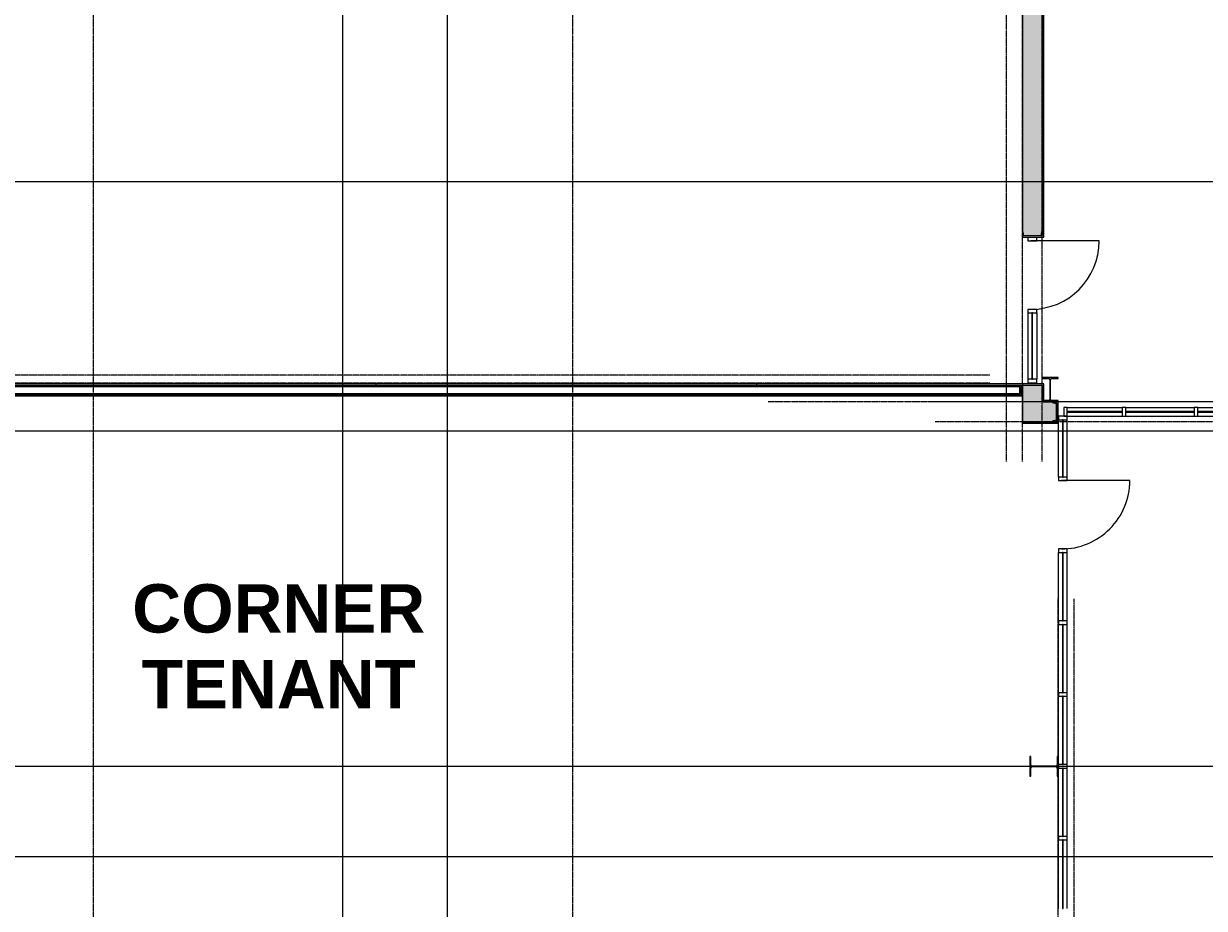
# Model space of a CAD drawing. Header units: inches. Extents: x 25369 to 33163, y -23509 to -20274.
# Drawn here: x 28210 to 28804, y -22615 to -22169 of the extents above; entities that cross this region are included whole.
import ezdxf

# ---------------------------------------------------------------- set-up
doc = ezdxf.new("R2010")
doc.units = ezdxf.units.IN
doc.header["$MEASUREMENT"] = 0
doc.linetypes.add('Grid Line 1_2_', pattern=[0.875, 0.5, -0.125, 0.125, -0.125])
for name, color, linetype, lineweight in [('A-DOOR', 31, 'Continuous', 13), ('A-GLAZ-CURT', 52, 'Continuous', 13), ('A-GLAZ-CWMG', 51, 'Continuous', 13), ('A-WALL', 113, 'Continuous', 13), ('A-WALL-PATT', 111, 'Continuous', 25), ('G-ANNO-SYMB', 111, 'Continuous', 9), ('I-WALL', 2, 'Continuous', 13), ('M-AREA-IDEN', 171, 'Continuous', 9), ('S-COLS', 52, 'Continuous', 13), ('S-GRID', 1, 'Continuous', 9)]:
    doc.layers.add(name, color=color, linetype=linetype, lineweight=lineweight)
doc.styles.add('Arial_B', font='arialbd.ttf', dxfattribs={"height": 24.354149})
pattern_1 = [(161.57, (5932.064, 0.96), (-7.6802237, -0.0009796), [0, -54.643, 6.067, 0]), (18.43, (5930.144, 0.96), (-7.6802237, 0.0009796), [0, -54.643, 6.067, 0]), (108.43, (5932.064, 0.96), (3.8382953, -19.20136532), [18.211, -42.499]), (71.57, (5930.144, 0.96), (3.8382953, 19.20136532), [18.211, -42.499])]
pattern_2 = [(45, (5931.104, 0), (-19.00703, 19.00703), []), (45, (5931.104, 28.8), (-19.00703, 19.00703), [])]
pattern_3 = [(0, (5931.104, 0), (61.44, 15.36), [2.534, -43.546, 2.534, -43.546, -245.76]), (0, (5931.104, 0), (61.44, 15.36), [-92.16, 2.534, -89.626, 2.534, -43.546, -107.52]), (0, (5931.104, 0), (61.44, 15.36), [-230.4, 2.534, -28.186, 2.534, -74.266]), (120, (5954.144, 7.68), (-44.02215, 45.528601), [2.534, -43.546, 2.534, -43.546, -245.76]), (120, (5954.144, 7.68), (-44.02215, 45.528601), [-92.16, 2.534, -89.626, 2.534, -43.546, -107.52]), (120, (5954.144, 7.68), (-44.02215, 45.528601), [-230.4, 2.534, -28.186, 2.534, -74.266]), (240, (5961.824, 38.4), (-17.41785, -60.888601), [2.534, -43.546, 2.534, -43.546, -245.76]), (240, (5961.824, 38.4), (-17.41785, -60.888601), [-92.16, 2.534, -89.626, 2.534, -43.546, -107.52]), (240, (5961.824, 38.4), (-17.41785, -60.888601), [-230.4, 2.534, -28.186, 2.534, -74.266])]

# ---------------------------------------------------------------- blocks, each defined once
blk = doc.blocks.new('System Panel - Interior Glazing-1220293-Overall Floor Plan')
at = {"layer": 'A-GLAZ-CURT', "color": 7}
for p, q in [((17.21875, -0.5625), (-17.21875, -0.5625)), ((-17.21875, -0.5625), (-17.21875, -0.9375)), ((-17.21875, -0.9375), (17.21875, -0.9375)), ((17.21875, -0.9375), (17.21875, -0.5625))]:
    blk.add_line(p, q, dxfattribs=at)
blk = doc.blocks.new('System Panel - Interior Glazing-1316041-Overall Floor Plan')
at = {"layer": 'A-GLAZ-CURT', "color": 7}
for p, q in [((13.84375, -0.5625), (-13.84375, -0.5625)), ((-13.84375, -0.5625), (-13.84375, -0.9375)), ((-13.84375, -0.9375), (13.84375, -0.9375)), ((13.84375, -0.9375), (13.84375, -0.5625))]:
    blk.add_line(p, q, dxfattribs=at)
blk = doc.blocks.new('Rectangular Mullion - Interior 1_75_ x 4_5_-1179494-Overall Floor Plan')
at = {"layer": 'A-GLAZ-CWMG', "color": 43, "lineweight": 9}
for p, q in [((24570.45, -22362.3), (24604.89, -22362.3)), ((24570.45, -22366.8), (24604.89, -22366.8))]:
    blk.add_line(p, q, dxfattribs=at)
blk = doc.blocks.new('Rectangular Mullion - Interior 1_75_ x 4_5_-1316040-Overall Floor Plan')
at = {"layer": 'A-GLAZ-CWMG', "color": 43, "lineweight": 9}
for p, q in [((22804.02, -22362.3), (22831.7, -22362.3)), ((22804.02, -22366.8), (22831.7, -22366.8))]:
    blk.add_line(p, q, dxfattribs=at)
blk = doc.blocks.new('Rectangular Mullion - Interior 1_75_ x 4_5_-1220297-Overall Floor Plan')
at = {"layer": 'A-GLAZ-CWMG', "color": 7}
for p, q in [((-1.75, 3), (0, 3)), ((-1.75, -1.5), (-1.75, 3)), ((0, 3), (0, -1.5)), ((0, -1.5), (-1.75, -1.5))]:
    blk.add_line(p, q, dxfattribs=at)
blk = doc.blocks.new('Rectangular Mullion - Interior 1_75_ x 4_5_-1220290-Overall Floor Plan')
at = {"layer": 'A-GLAZ-CWMG', "color": 7}
for p, q in [((-0.875, 3), (0.875, 3)), ((-0.875, -1.5), (-0.875, 3)), ((0.875, 3), (0.875, -1.5)), ((0.875, -1.5), (-0.875, -1.5))]:
    blk.add_line(p, q, dxfattribs=at)
blk = doc.blocks.new('System Panel - Interior Glazing-1220302-Overall Floor Plan')
at = {"layer": 'A-GLAZ-CURT', "color": 7}
for p, q in [((16.71875, -0.5625), (-16.71875, -0.5625)), ((-16.71875, -0.5625), (-16.71875, -0.9375)), ((-16.71875, -0.9375), (16.71875, -0.9375)), ((16.71875, -0.9375), (16.71875, -0.5625))]:
    blk.add_line(p, q, dxfattribs=at)
blk = doc.blocks.new('Door_Single_Storefront - one-1371407-Overall Floor Plan')
at = {"layer": 'A-DOOR', "color": 43, "lineweight": 9}
blk.add_line((-17.21875, 34.4375), (-17.21875, 0), dxfattribs=at)
blk.add_arc((-17.21875, 0), 34.4375, 360, 90, dxfattribs=at)
blk = doc.blocks.new('Rectangular Mullion - Interior 1_75_ x 4_5_-1305250-Overall Floor Plan')
at = {"layer": 'A-GLAZ-CWMG', "color": 43, "lineweight": 9}
for p, q in [((22784.14, -22314.74), (22784.14, -22348.18)), ((22788.64, -22314.74), (22788.64, -22348.18))]:
    blk.add_line(p, q, dxfattribs=at)
blk = doc.blocks.new('Rectangular Mullion - Interior 1_75_ x 4_5_-1220298-Overall Floor Plan')
at = {"layer": 'A-GLAZ-CWMG', "color": 7}
for p, q in [((0, 3), (-1.75, 3)), ((-1.75, 3), (-1.75, -1.5)), ((0, -1.5), (0, 3)), ((-1.75, -1.5), (0, -1.5))]:
    blk.add_line(p, q, dxfattribs=at)
blk = doc.blocks.new('System Panel - Interior Glazing-1316223-Overall Floor Plan')
at = {"layer": 'A-GLAZ-CURT', "color": 7}
for p, q in [((14.4375, 0.9375), (-14.4375, 0.9375)), ((-14.4375, 0.9375), (-14.4375, 0.5625)), ((-14.4375, 0.5625), (14.4375, 0.5625)), ((14.4375, 0.5625), (14.4375, 0.9375))]:
    blk.add_line(p, q, dxfattribs=at)
blk = doc.blocks.new('Rectangular Mullion - Interior 1_75_ x 4_5_-1316220-Overall Floor Plan')
at = {"layer": 'A-GLAZ-CWMG', "color": 43, "lineweight": 9}
for p, q in [((22799.52, -22397.43), (22799.52, -22368.55)), ((22804.02, -22397.43), (22804.02, -22368.55))]:
    blk.add_line(p, q, dxfattribs=at)
blk = doc.blocks.new('Rectangular Mullion - Interior 1_75_ x 4_5_-1220308-Overall Floor Plan')
at = {"layer": 'A-GLAZ-CWMG', "color": 7}
for p, q in [((0, 1.5), (-1.75, 1.5)), ((-1.75, 1.5), (-1.75, -3)), ((0, -3), (0, 1.5)), ((-1.75, -3), (0, -3))]:
    blk.add_line(p, q, dxfattribs=at)
blk = doc.blocks.new('System Panel - Interior Glazing-1220306-Overall Floor Plan')
at = {"layer": 'A-GLAZ-CURT', "color": 7}
for p, q in [((17.21875, 0.9375), (-17.21875, 0.9375)), ((-17.21875, 0.9375), (-17.21875, 0.5625)), ((-17.21875, 0.5625), (17.21875, 0.5625)), ((17.21875, 0.5625), (17.21875, 0.9375))]:
    blk.add_line(p, q, dxfattribs=at)
blk = doc.blocks.new('Rectangular Mullion - Interior 1_75_ x 4_5_-1314717-Overall Floor Plan')
at = {"layer": 'A-GLAZ-CWMG', "color": 43, "lineweight": 9}
for p, q in [((22799.52, -22542.18), (22799.52, -22507.74)), ((22804.02, -22542.18), (22804.02, -22507.74))]:
    blk.add_line(p, q, dxfattribs=at)
blk = doc.blocks.new('Rectangular Mullion - Interior 1_75_ x 4_5_-1314720-Overall Floor Plan')
at = {"layer": 'A-GLAZ-CWMG', "color": 7}
for p, q in [((-0.875, 1.5), (0.875, 1.5)), ((-0.875, -3), (-0.875, 1.5)), ((0.875, 1.5), (0.875, -3)), ((0.875, -3), (-0.875, -3))]:
    blk.add_line(p, q, dxfattribs=at)
blk = doc.blocks.new('Door_Single_Storefront - one-1371409-Overall Floor Plan')
at = {"layer": 'A-DOOR', "color": 43, "lineweight": 9}
blk.add_line((-17.21875, 34.4375), (-17.21875, 0), dxfattribs=at)
blk.add_arc((-17.21875, 0), 34.4375, 360, 90, dxfattribs=at)
blk = doc.blocks.new('Rectangular Mullion - Interior 1_75_ x 4_5_-1315442-Overall Floor Plan')
at = {"layer": 'A-GLAZ-CWMG', "color": 43, "lineweight": 9}
for p, q in [((22799.52, -22469.8), (22799.52, -22435.37)), ((22804.02, -22469.8), (22804.02, -22435.37))]:
    blk.add_line(p, q, dxfattribs=at)

msp = doc.modelspace()

# ---------------------------------------------------------------- hatches: boundary and pattern name
at = {"layer": 'A-WALL-PATT', "lineweight": 9}
h = msp.add_hatch(dxfattribs=at)
h.set_pattern_fill('FP_18', color=253, style=0, pattern_type=2)
h.set_pattern_definition(pattern_1)
h.paths.add_polyline_path([(28722.49, -22359.55), (28722.49, -22351.3), (28712.49, -22351.3), (28712.49, -22359.55), (28715.62, -22359.55)], flags=0)
h.paths.add_polyline_path([(28722.49, -22275.8), (28722.49, -21852.3), (28712.49, -21852.3), (28712.49, -22275.8)], flags=0)
h = msp.add_hatch(dxfattribs=at)
h.set_pattern_fill('FP_17', color=253, style=0, pattern_type=2)
h.set_pattern_definition(pattern_3)
h.paths.add_polyline_path([(28711.87, -22351.18), (28712.49, -22351.18), (28712.49, -22350.55), (28000.74, -22350.55), (28000.74, -22351.18), (28645.43, -22351.18)], flags=0)
h = msp.add_hatch(dxfattribs=at)
h.set_pattern_fill('FP_17', color=253, style=0, pattern_type=2)
h.set_pattern_definition(pattern_3)
h.paths.add_polyline_path([(28712.49, -22356.55), (28712.49, -22351.18), (28711.87, -22351.18), (28711.87, -22355.93), (28000.74, -22355.93), (28000.74, -22356.55), (28645.43, -22356.55)], flags=0)
h = msp.add_hatch(dxfattribs=at)
h.set_pattern_fill('FP_17', color=253, style=0, pattern_type=2)
h.set_pattern_definition(pattern_3)
h.paths.add_polyline_path([(28711.24, -22351.8), (28711.87, -22351.8), (28711.87, -22351.18), (28000.74, -22351.18), (28000.74, -22351.8), (28645.43, -22351.8)], flags=0)
h = msp.add_hatch(dxfattribs=at)
h.set_pattern_fill('FP_17', color=253, style=0, pattern_type=2)
h.set_pattern_definition(pattern_3)
h.paths.add_polyline_path([(28711.87, -22355.93), (28711.87, -22351.8), (28711.24, -22351.8), (28711.24, -22355.3), (28000.74, -22355.3), (28000.74, -22355.93), (28645.43, -22355.93)], flags=0)
h = msp.add_hatch(dxfattribs=at)
h.set_pattern_fill('FP_18', color=253, style=0, pattern_type=2)
h.set_pattern_definition(pattern_1)
h.paths.add_polyline_path([(31669.87, -22369.55), (31669.87, -22359.55), (31494.62, -22359.55), (31494.62, -22369.55), (31663.41, -22369.55)], flags=0)
h.paths.add_polyline_path([(31412.62, -22369.55), (31412.62, -22359.55), (31092.62, -22359.55), (31092.62, -22369.55), (31312.48, -22369.55)], flags=0)
h.paths.add_polyline_path([(31049.12, -22369.55), (31049.12, -22359.55), (30851.37, -22359.55), (30851.37, -22369.55), (31031.74, -22369.55)], flags=0)
h.paths.add_polyline_path([(30773.24, -22369.55), (30773.24, -22359.55), (30561.87, -22359.55), (30561.87, -22369.55), (30751, -22369.55)], flags=0)
h.paths.add_polyline_path([(28729.74, -22369.55), (28729.74, -22359.55), (28712.49, -22359.55), (28712.49, -22369.55), (28715.62, -22369.55)], flags=0)
at = {"layer": 'S-COLS', "lineweight": 9}
h = msp.add_hatch(dxfattribs=at)
h.set_pattern_fill('FP_15', color=253, style=0, pattern_type=2)
h.set_pattern_definition(pattern_2)
h.paths.add_polyline_path([(28722.49, -22276.55), (28722.49, -22273.66), (28722.18, -22273.79), (28722.06, -22274.1), (28721.75, -22276.03), (28713.23, -22276.03), (28712.8, -22273.79), (28712.49, -22273.66), (28712.49, -22276.55)], flags=0)
h = msp.add_hatch(dxfattribs=at)
h.set_pattern_fill('FP_15', color=253, style=0, pattern_type=2)
h.set_pattern_definition(pattern_2)
h.paths.add_polyline_path([(28730.49, -22369.55), (28730.49, -22359.55), (28727.6, -22359.55), (28727.73, -22359.86), (28728.04, -22359.99), (28729.97, -22360.29), (28729.97, -22368.81), (28727.73, -22369.24), (28727.6, -22369.55)], flags=0)

# ---------------------------------------------------------------- linework, layer by layer
at = {"layer": 'A-WALL', "color": 7}
for p, q in [((28722.49, -21852.3), (28722.49, -22275.8)), ((28712.49, -22275.8), (28722.49, -22275.8)), ((28000.74, -22351.18), (28711.87, -22351.18)), ((28711.87, -22355.93), (28711.87, -22351.18)), ((28722.49, -22351.3), (28712.49, -22351.3)), ((28722.49, -22351.3), (28722.49, -22359.55)), ((28000.74, -22351.8), (28711.24, -22351.8)), ((28000.74, -22355.3), (28711.24, -22355.3)), ((28000.74, -22355.93), (28711.87, -22355.93)), ((28711.24, -22355.3), (28711.24, -22351.8)), ((28722.49, -22359.55), (28729.74, -22359.55)), ((28729.74, -22369.55), (28729.74, -22359.55)), ((28712.49, -22369.55), (28729.74, -22369.55))]:
    msp.add_line(p, q, dxfattribs=at)
at = {"layer": 'G-ANNO-SYMB'}
for p, q in [((28370.28, -20694.34), (28370.28, -23078.53)), ((28422.96, -20695.61), (28422.96, -23077.29)), ((32514.71, -22248.83), (27935, -22248.83)), ((32514.71, -22374.36), (27928.4, -22374.36)), ((32514.71, -22588.63), (27924.76, -22588.63))]:
    msp.add_line(p, q, dxfattribs=at)
at = {"layer": 'I-WALL', "color": 7}
for p, q in [((28723.24, -22276.55), (28723.24, -21603.92)), ((28712.49, -21851.55), (28712.49, -22276.55)), ((28712.49, -22276.55), (28723.24, -22276.55)), ((28723.24, -22350.55), (28000.74, -22350.55)), ((28712.49, -22350.55), (28712.49, -22370.3)), ((28712.49, -22356.55), (28712.49, -22350.55)), ((28723.24, -22358.8), (28723.24, -22350.55)), ((28000.74, -22356.55), (28712.49, -22356.55)), ((28730.49, -22358.8), (28723.24, -22358.8)), ((28730.49, -22370.3), (28730.49, -22358.8)), ((28712.49, -22370.3), (28730.49, -22370.3))]:
    msp.add_line(p, q, dxfattribs=at)
at = {"layer": 'S-COLS', "color": 7}
for p, q in [((28712.49, -22273.66), (28712.49, -22276.55)), ((28713.23, -22276.03), (28712.93, -22274.1)), ((28722.06, -22274.1), (28721.75, -22276.03)), ((28722.49, -22276.55), (28722.49, -22273.66)), ((28712.49, -22276.55), (28722.49, -22276.55)), ((28721.75, -22276.03), (28713.23, -22276.03)), ((28730.49, -22347.3), (28722.49, -22347.3)), ((28722.49, -22347.3), (28722.49, -22347.74)), ((28722.49, -22347.74), (28725.66, -22347.74)), ((28726.35, -22348.43), (28726.35, -22358.43)), ((28726.64, -22358.43), (28726.64, -22348.43)), ((28727.33, -22347.74), (28730.49, -22347.74)), ((28730.49, -22347.74), (28730.49, -22347.3)), ((28725.66, -22359.12), (28722.49, -22359.12)), ((28722.49, -22359.12), (28722.49, -22359.55)), ((28722.49, -22359.55), (28730.49, -22359.55)), ((28730.49, -22359.12), (28727.33, -22359.12)), ((28730.49, -22359.55), (28727.6, -22359.55)), ((28728.04, -22359.99), (28729.97, -22360.29)), ((28729.97, -22360.29), (28729.97, -22368.81)), ((28730.49, -22359.55), (28730.49, -22359.12)), ((28730.49, -22369.55), (28730.49, -22359.55)), ((28729.97, -22368.81), (28728.04, -22369.12)), ((28727.6, -22369.55), (28730.49, -22369.55)), ((28716.68, -22538.05), (28716.24, -22538.05)), ((28716.24, -22538.05), (28716.24, -22548.05)), ((28716.68, -22542.22), (28716.68, -22538.05)), ((28730.49, -22538.05), (28730.06, -22538.05)), ((28730.06, -22538.05), (28730.06, -22542.22)), ((28730.49, -22548.05), (28730.49, -22538.05)), ((28716.68, -22548.05), (28716.68, -22543.89)), ((28729.37, -22542.91), (28717.37, -22542.91)), ((28717.37, -22543.2), (28729.37, -22543.2)), ((28730.06, -22543.89), (28730.06, -22548.05)), ((28716.24, -22548.05), (28716.68, -22548.05)), ((28730.06, -22548.05), (28730.49, -22548.05))]:
    msp.add_line(p, q, dxfattribs=at)
for centre, radius, start, end in [((28712.49, -22274.1), 0.436, 360, 90), ((28722.49, -22274.1), 0.436, 90, 180), ((28725.66, -22348.43), 0.691, 0, 90), ((28727.33, -22348.43), 0.691, 90, 180), ((28725.66, -22358.43), 0.691, 270, 0), ((28727.33, -22358.43), 0.691, 180, 270), ((28728.04, -22359.55), 0.436, 180, 270), ((28728.04, -22369.55), 0.436, 90, 180), ((28717.37, -22542.22), 0.691, 180, 270), ((28717.37, -22543.89), 0.691, 90, 180), ((28729.37, -22542.22), 0.691, 270, 0), ((28729.37, -22543.89), 0.691, 0, 90)]:
    msp.add_arc(centre, radius, start, end, dxfattribs=at)
at = {"layer": 'S-GRID', "linetype": 'Grid Line 1_2_'}
for p, q in [((28244.99, -23155.1), (28244.99, -20370)), ((28486.24, -23155.1), (28486.24, -20370)), ((28712.49, -22389.58), (28712.49, -20370)), ((28704.49, -22389.58), (28704.49, -20550.05)), ((28712.49, -22389.58), (28712.49, -20646.05)), ((28722.49, -22389.58), (28722.49, -20646.05)), ((28696.12, -22350.05), (27402.46, -22350.05)), ((28696.12, -22346.05), (27498.46, -22346.05)), ((32650.17, -22359.55), (28584.62, -22359.55)), ((33028.57, -22359.55), (28668.62, -22359.55)), ((32932.57, -22369.55), (28668.62, -22369.55)), ((28730.49, -23059.1), (28730.49, -22458.61)), ((28738.49, -23155.1), (28738.49, -22458.61)), ((32358.45, -22543.05), (27402.46, -22543.05)), ((32650.17, -22543.05), (27721.31, -22543.05)), ((28730.49, -23317.24), (28730.49, -22542.61))]:
    msp.add_line(p, q, dxfattribs=at)

# ---------------------------------------------------------------- block references
at = {"layer": 'A-DOOR', "color": 43, "lineweight": 9}
for name, p, rotation in [('Door_Single_Storefront - one-1371407-Overall Floor Plan', (28716.74, -22295.77), 270), ('Door_Single_Storefront - one-1371409-Overall Floor Plan', (28732.12, -22416.4), 270.0000000000069)]:
    msp.add_blockref(name, p, dxfattribs=dict(at, rotation=rotation))
at = {"layer": 'A-GLAZ-CURT', "color": 43, "lineweight": 9}
for name, p, rotation in [('System Panel - Interior Glazing-1220302-Overall Floor Plan', (28716.74, -22331.46), 90), ('System Panel - Interior Glazing-1316223-Overall Floor Plan', (28732.12, -22382.99), 270.0000000000069), ('System Panel - Interior Glazing-1316041-Overall Floor Plan', (28748.96, -22365.3), 180), ('System Panel - Interior Glazing-1220293-Overall Floor Plan', (28781.77, -22365.3), 180), ('System Panel - Interior Glazing-1220293-Overall Floor Plan', (28817.96, -22365.3), 180), ('System Panel - Interior Glazing-1220306-Overall Floor Plan', (28732.12, -22452.58), 270.0000000000069), ('System Panel - Interior Glazing-1220306-Overall Floor Plan', (28732.12, -22488.77), 270.0000000000069), ('System Panel - Interior Glazing-1220306-Overall Floor Plan', (28732.12, -22524.96), 270.0000000000069), ('System Panel - Interior Glazing-1220306-Overall Floor Plan', (28732.12, -22561.15), 270.0000000000069), ('System Panel - Interior Glazing-1220306-Overall Floor Plan', (28732.12, -22597.33), 270.0000000000069)]:
    msp.add_blockref(name, p, dxfattribs=dict(at, rotation=rotation))
at = {"layer": 'A-GLAZ-CWMG', "color": 43, "lineweight": 9, "extrusion": (0, 0, -1)}
for name, p, rotation in [('Rectangular Mullion - Interior 1_75_ x 4_5_-1220297-Overall Floor Plan', (-28716.74, -22276.8), 90), ('Rectangular Mullion - Interior 1_75_ x 4_5_-1220290-Overall Floor Plan', (-28716.74, -22313.87), 90), ('Rectangular Mullion - Interior 1_75_ x 4_5_-1314720-Overall Floor Plan', (-28732.12, -22398.3), 269.9999999999931), ('Rectangular Mullion - Interior 1_75_ x 4_5_-1314720-Overall Floor Plan', (-28732.12, -22434.49), 269.9999999999931), ('Rectangular Mullion - Interior 1_75_ x 4_5_-1314720-Overall Floor Plan', (-28732.12, -22470.68), 269.9999999999931), ('Rectangular Mullion - Interior 1_75_ x 4_5_-1314720-Overall Floor Plan', (-28732.12, -22506.87), 269.9999999999931), ('Rectangular Mullion - Interior 1_75_ x 4_5_-1314720-Overall Floor Plan', (-28732.12, -22543.05), 269.9999999999931), ('Rectangular Mullion - Interior 1_75_ x 4_5_-1314720-Overall Floor Plan', (-28732.12, -22579.24), 269.9999999999931)]:
    msp.add_blockref(name, p, dxfattribs=dict(at, rotation=rotation))
at = {"layer": 'A-GLAZ-CWMG', "color": 43, "lineweight": 9}
for name, p in [('Rectangular Mullion - Interior 1_75_ x 4_5_-1305250-Overall Floor Plan', (5931.1, 0)), ('Rectangular Mullion - Interior 1_75_ x 4_5_-1316040-Overall Floor Plan', (5931.1, 0)), ('Rectangular Mullion - Interior 1_75_ x 4_5_-1179494-Overall Floor Plan', (4194.1, 0)), ('Rectangular Mullion - Interior 1_75_ x 4_5_-1179494-Overall Floor Plan', (4230.29, 0)), ('Rectangular Mullion - Interior 1_75_ x 4_5_-1316220-Overall Floor Plan', (5931.1, 0)), ('Rectangular Mullion - Interior 1_75_ x 4_5_-1315442-Overall Floor Plan', (5931.1, 0)), ('Rectangular Mullion - Interior 1_75_ x 4_5_-1314717-Overall Floor Plan', (5931.1, 36.19)), ('Rectangular Mullion - Interior 1_75_ x 4_5_-1314717-Overall Floor Plan', (5931.1, 0)), ('Rectangular Mullion - Interior 1_75_ x 4_5_-1314717-Overall Floor Plan', (5931.1, -36.19)), ('Rectangular Mullion - Interior 1_75_ x 4_5_-1314717-Overall Floor Plan', (5931.1, -72.37))]:
    msp.add_blockref(name, p, dxfattribs=at)
for name, p, rotation in [('Rectangular Mullion - Interior 1_75_ x 4_5_-1220298-Overall Floor Plan', (28716.74, -22349.93), 270), ('Rectangular Mullion - Interior 1_75_ x 4_5_-1220308-Overall Floor Plan', (28732.12, -22366.8), 90.00000000000688)]:
    msp.add_blockref(name, p, dxfattribs=dict(at, rotation=rotation))
at = {"layer": 'A-GLAZ-CWMG', "color": 43, "lineweight": 9, "extrusion": (0, 0, -1)}
for name, p in [('Rectangular Mullion - Interior 1_75_ x 4_5_-1220297-Overall Floor Plan', (-28733.37, -22365.3)), ('Rectangular Mullion - Interior 1_75_ x 4_5_-1220290-Overall Floor Plan', (-28763.68, -22365.3)), ('Rectangular Mullion - Interior 1_75_ x 4_5_-1220290-Overall Floor Plan', (-28799.87, -22365.3))]:
    msp.add_blockref(name, p, dxfattribs=at)

# ---------------------------------------------------------------- texts
at = {"layer": 'M-AREA-IDEN', "insert": (28338.2, -22451.34), "char_height": 24.354, "width": 171.072, "attachment_point": 2, "line_spacing_factor": 0.938532, "style": 'Arial_B'}
msp.add_mtext('CORNER\\PTENANT', dxfattribs=at)

doc.saveas('drawing.dxf')
